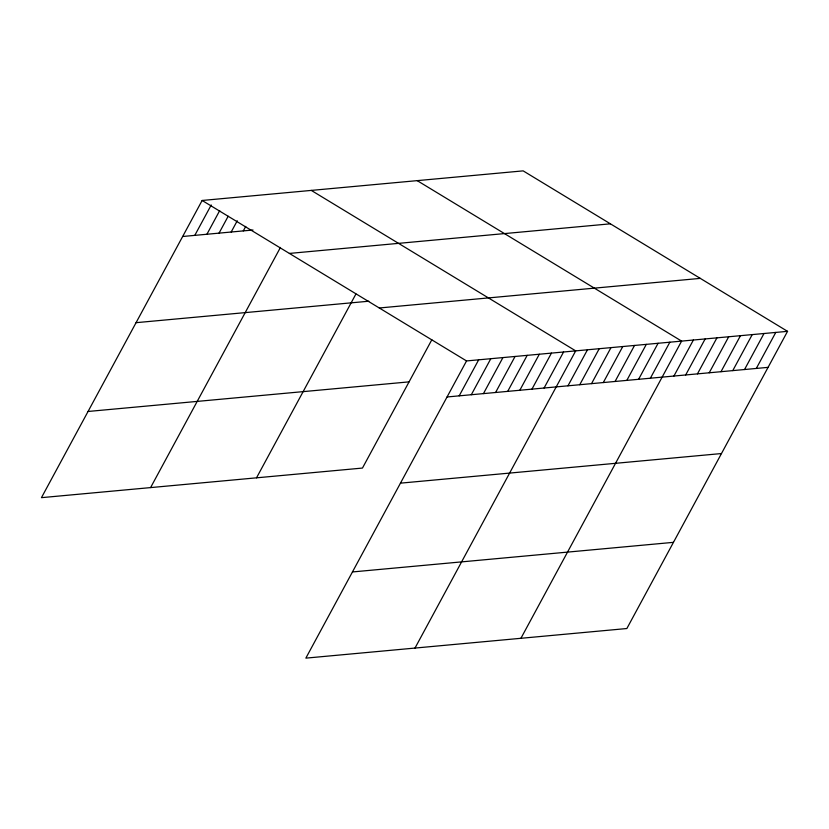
<?xml version="1.0" encoding="UTF-8"?>
<svg xmlns="http://www.w3.org/2000/svg" width="829" height="829" viewBox="0 0 829 829"><rect width="100%" height="100%" fill="white"/><g stroke="black" fill="none" stroke-linecap="round" stroke-linejoin="round"><path stroke-width="1.24" d="M787.55 331.341L466.54 360.936L305.849 658.133L626.859 628.527L787.55 331.341L523.151 170.867L202.141 200.473L41.45 497.659L362.46 468.064L431.836 339.755M194.794 235.374L211.229 204.981M206.918 234.255L219.695 210.618M219.043 233.136L228.172 216.255M231.177 232.016L237.26 220.763M243.301 230.897L245.736 226.4M150.588 487.597L280.451 247.425M256.524 477.825L355.921 294.005M459.193 395.847L478.675 359.817M471.318 394.728L490.799 358.708M483.452 393.609L502.923 357.589M495.576 392.49L515.058 356.47M507.7 391.371L527.182 355.351M519.824 390.252L539.306 354.232M531.959 389.133L551.43 353.113M544.083 388.013L563.565 351.993M414.997 648.071L575.689 350.874L311.279 190.401M567.979 385.806L587.46 349.786M579.751 384.729L599.232 348.708M591.523 383.64L610.994 347.62M603.294 382.552L622.766 346.532M615.066 381.464L634.537 345.444M626.828 380.387L646.309 344.367M638.599 379.299L658.081 343.279M650.371 378.211L669.853 342.19M520.923 638.299L681.614 341.102L417.215 180.639M673.915 376.045L693.386 340.025M685.687 374.957L705.158 338.937M697.448 373.869L716.93 337.849M709.22 372.781L728.701 336.761M720.992 371.703L740.473 335.683M732.763 370.615L752.235 334.595M744.535 369.527L764.006 333.507M756.307 368.439L775.778 332.419M182.67 236.493L253 230.006M289.394 253.425L610.403 223.82M136.06 322.678L368.791 301.217M379.288 307.984L700.298 278.378M88.05 411.474L409.06 381.868M447.069 396.967L768.068 367.361M400.469 483.152L721.468 453.546M352.449 571.948L673.459 542.342M202.141 200.473L466.54 360.936"/></g></svg>
